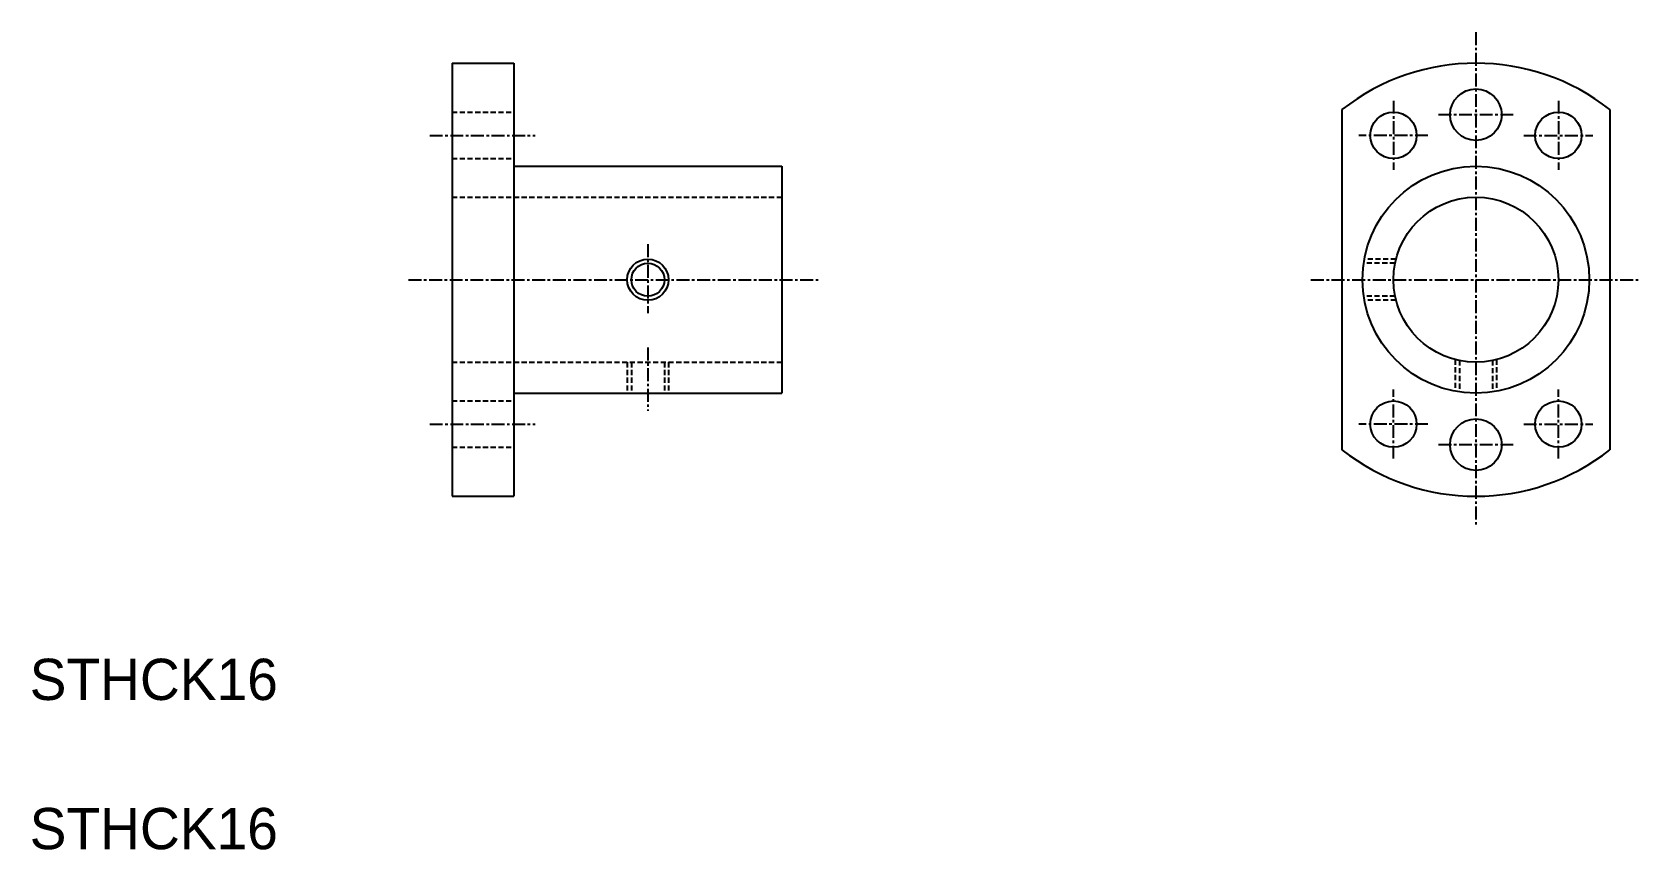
# Model space of a CAD drawing. Extents: x 57 to 213, y 71 to 150.
import ezdxf

# ---------------------------------------------------------------- set-up
doc = ezdxf.new("R2010")
doc.units = 0
doc.linetypes.add('CENTER', pattern=[2, 1.25, -0.25, 0.25, -0.25])
doc.linetypes.add('DASHED', pattern=[0.75, 0.5, -0.25])
doc.layers.get('0').update_dxf_attribs({"linetype": 'CONTINUOUS'})
doc.layers.add('CENTER', color=1, linetype='CENTER')

msp = doc.modelspace()

# ---------------------------------------------------------------- linework, layer by layer
at = {"color": 7, "linetype": 'CONTINUOUS'}
for p, q in [((97.49, 146.98), (97.49, 104.98)), ((97.49, 146.98), (103.49, 146.98)), ((103.49, 146.98), (103.49, 104.98)), ((183.82, 142.48), (183.82, 109.49)), ((209.82, 142.48), (209.82, 109.49)), ((97.49, 136.48), (97.49, 136.48)), ((103.49, 136.98), (129.49, 136.98)), ((129.49, 136.98), (129.49, 114.98)), ((97.49, 125.98), (97.49, 125.98)), ((103.49, 114.98), (129.49, 114.98)), ((97.49, 104.98), (103.49, 104.98))]:
    msp.add_line(p, q, dxfattribs=at)
at = {"color": 3, "linetype": 'DASHED'}
for p, q in [((97.49, 142.23), (103.49, 142.23)), ((97.49, 137.73), (103.49, 137.73)), ((97.49, 133.98), (129.49, 133.98)), ((189.07, 127.98), (186, 127.98)), ((188.98, 127.58), (185.94, 127.58)), ((188.98, 124.38), (185.94, 124.38)), ((189.07, 123.98), (186, 123.98)), ((97.49, 117.98), (129.49, 117.98)), ((114.49, 117.98), (114.49, 114.98)), ((114.89, 117.98), (114.89, 114.98)), ((118.09, 117.98), (118.09, 114.98)), ((118.49, 117.98), (118.49, 114.98)), ((194.82, 118.24), (194.82, 115.17)), ((195.22, 118.15), (195.22, 115.1)), ((198.42, 118.15), (198.42, 115.1)), ((198.82, 118.24), (198.82, 115.17)), ((97.49, 114.23), (103.49, 114.23)), ((97.49, 109.73), (103.49, 109.73))]:
    msp.add_line(p, q, dxfattribs=at)
at = {"color": 7, "linetype": 'CONTINUOUS'}
for centre, radius in [((196.82, 141.98), 2.5), ((188.82, 139.98), 2.25), ((204.82, 139.98), 2.25), ((196.82, 125.98), 11), ((196.82, 125.98), 8), ((116.49, 125.98), 1.6), ((188.82, 111.98), 2.25), ((204.82, 111.98), 2.25), ((196.82, 109.98), 2.5)]:
    msp.add_circle(centre, radius, dxfattribs=at)
at = {"color": 3, "linetype": 'CONTINUOUS'}
msp.add_circle((116.49, 125.98), 2, dxfattribs=at)
at = {"color": 7, "linetype": 'CONTINUOUS'}
for start, end in [(51.7534, 128.2466), (231.7534, 308.2466)]:
    msp.add_arc((196.82, 125.98), 21, start, end, dxfattribs=at)
at = {"layer": 'CENTER', "color": 1, "linetype": 'CENTER'}
for p, q in [((196.82, 149.98), (196.82, 101.98)), ((188.82, 143.34), (188.82, 136.63)), ((204.82, 143.34), (204.82, 136.63)), ((200.44, 141.98), (193.19, 141.98)), ((95.33, 139.98), (105.55, 139.98)), ((192.17, 139.98), (185.46, 139.98)), ((201.46, 139.98), (208.17, 139.98)), ((116.49, 129.42), (116.49, 122.73)), ((93.27, 125.98), (133.23, 125.98)), ((180.82, 125.98), (212.82, 125.98)), ((116.49, 119.39), (116.49, 113.26)), ((188.82, 108.63), (188.82, 115.34)), ((204.82, 108.63), (204.82, 115.34)), ((95.33, 111.98), (105.55, 111.98)), ((192.17, 111.98), (185.46, 111.98)), ((201.46, 111.98), (208.17, 111.98)), ((200.44, 109.98), (193.19, 109.98))]:
    msp.add_line(p, q, dxfattribs=at)

# ---------------------------------------------------------------- texts
at = {"color": 7, "linetype": 'CONTINUOUS'}
for p in [(56.52, 85.22), (56.52, 70.75)]:
    msp.add_text('STHCK16', height=4, dxfattribs=at).set_placement(p)

doc.saveas('drawing.dxf')
